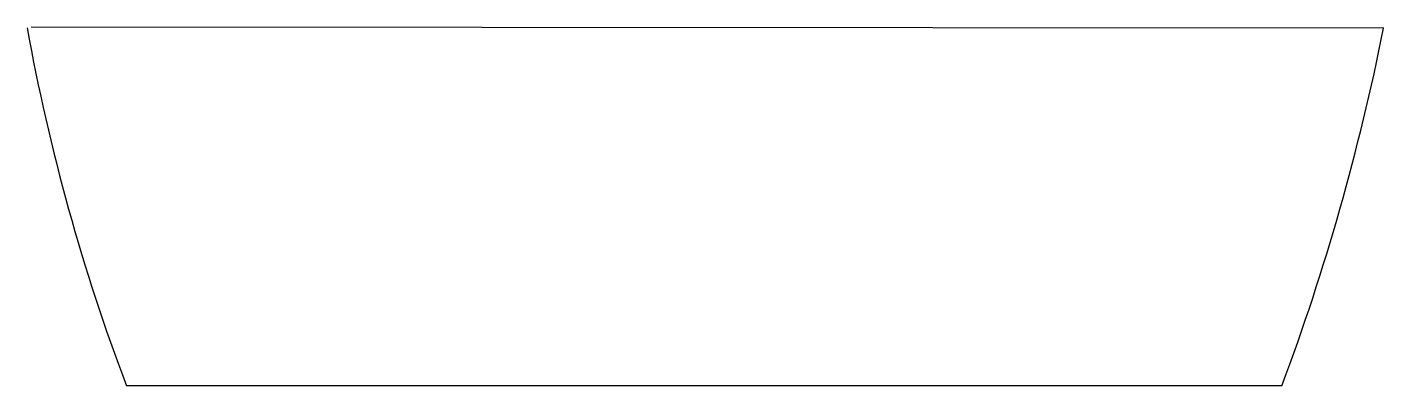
# Model space of a CAD drawing. Header units: millimetres. Extents: x 24.07 to 33.64, y 13.29 to 15.82.
import ezdxf

# ---------------------------------------------------------------- set-up
doc = ezdxf.new("R2010")
doc.units = ezdxf.units.MM
doc.layers.add('Corte exterior', color=1, linetype='Continuous', true_color=0xff0000)

msp = doc.modelspace()

# ---------------------------------------------------------------- linework, layer by layer
at = {"layer": 'Corte exterior'}
for p, q in [((33.6409, 15.8149), (24.0978, 15.8219)), ((32.9216, 13.2914), (24.7712, 13.2914))]:
    msp.add_line(p, q, dxfattribs=at)
for centre, radius, start, end in [((38.1798, 18.3716), 14.3388, 190.26305, 200.7506), ((17.6304, 19.0004), 16.3222, 339.5265, 348.74546)]:
    msp.add_arc(centre, radius, start, end, dxfattribs=at)

doc.saveas('drawing.dxf')
